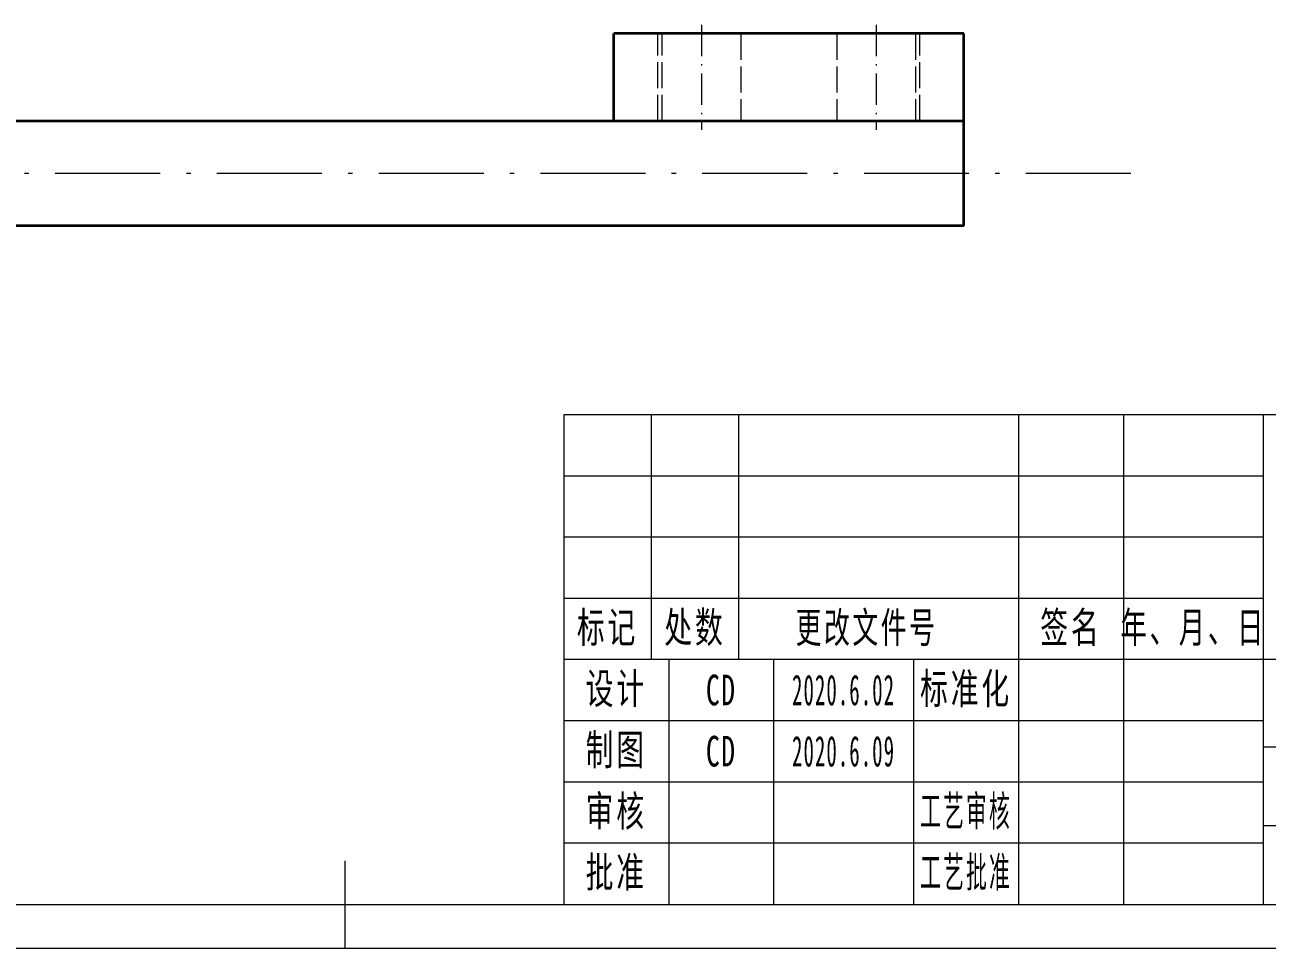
# Model space of a CAD drawing. Header units: millimetres. Extents: x -15766 to 80009, y -9701 to 15159.
# Drawn here: x -8303.1 to -8161, y 11134.1 to 11239.7 of the extents above; entities that cross this region are included whole.
import ezdxf

# ---------------------------------------------------------------- set-up
doc = ezdxf.new("R2010")
doc.units = ezdxf.units.MM
for name, pattern in [('CENTER-HOKUTO_1', [16, 13, -1, 1, -1]), ('DASHDOT', [18.5, 12, -3, 0.5, -3]), ('DASHED', [15, 12, -3]), ('HIDDEN-HOKUTO_1', [2, 1, -1])]:
    doc.linetypes.add(name, pattern=pattern)
for name, color, linetype, lineweight in [('AM_7', 2, 'CENTER-HOKUTO_1', 18), ('AM_HID', 1, 'HIDDEN-HOKUTO_1', 18), ('AM_VIS', 7, 'Continuous', 18), ('CDRAFT0', 7, 'Continuous', 18), ('title_frame', 7, 'Continuous', 18), ('尺寸线层', 3, 'Continuous', 18), ('粗实线层_1', 7, 'Continuous', 15), ('细实线层', 7, 'Continuous', 18)]:
    doc.layers.add(name, color=color, linetype=linetype, lineweight=lineweight)
doc.styles.add('UserTxtStyle1', font='', dxfattribs={"width": 0.618357})
doc.styles.add('UserTxtStyle2', font='', dxfattribs={"width": 0.634692})
doc.styles.add('标准', font='', dxfattribs={"width": 0.667})
doc.styles.get('UserTxtStyle1').set_extended_font_data('宋体')
doc.styles.get('UserTxtStyle2').set_extended_font_data('宋体')
doc.styles.get('标准').set_extended_font_data('宋体')

# ---------------------------------------------------------------- blocks, each defined once
blk = doc.blocks.new('*X3')
at = {"layer": 'CDRAFT0'}
blk.add_line((0, 0), (420, 0), dxfattribs=at)
at = {"layer": '粗实线层_1'}
for p, q in [((210, 0), (210, 10)), ((25, 5), (415, 5))]:
    blk.add_line(p, q, dxfattribs=at)

msp = doc.modelspace()

# ---------------------------------------------------------------- linework, layer by layer
at = {"layer": 'AM_7', "linetype": 'DASHDOT', "lineweight": 13, "ltscale": 0.300015}
for p, q in [((-8225.67739, 11239.70271), (-8225.67739, 11227.7021)), ((-8205.67739, 11239.70271), (-8205.67739, 11227.7021))]:
    msp.add_line(p, q, dxfattribs=at)
at = {"layer": 'AM_7', "linetype": 'DASHDOT', "lineweight": 13}
msp.add_line((-8176.57974, 11222.70265), (-8405.7565, 11222.70262), dxfattribs=at)
at = {"layer": 'AM_HID', "linetype": 'DASHED', "lineweight": 13, "ltscale": 0.25}
for p, q in [((-8230.67739, 11228.70265), (-8230.67739, 11238.70265)), ((-8230.17739, 11228.70265), (-8230.17739, 11238.70265)), ((-8221.17739, 11238.70265), (-8221.17739, 11228.70265)), ((-8210.17739, 11238.70265), (-8210.17739, 11228.70265)), ((-8201.17739, 11238.70265), (-8201.17739, 11228.70265)), ((-8200.67739, 11228.70265), (-8200.67739, 11238.70265))]:
    msp.add_line(p, q, dxfattribs=at)
at = {"layer": 'AM_HID', "linetype": 'DASHED', "lineweight": 13, "ltscale": 0.378955}
msp.add_line((-8195.67739, 11228.70265), (-8210.8356, 11228.70265), dxfattribs=at)
at = {"layer": 'AM_VIS', "lineweight": 35}
for p, q in [((-8195.67739, 11238.70265), (-8235.67739, 11238.70265)), ((-8210.8356, 11228.70265), (-8386.65786, 11228.70262)), ((-8195.67739, 11228.70265), (-8235.67739, 11228.70265)), ((-8195.67739, 11216.70265), (-8386.65786, 11216.70262))]:
    msp.add_line(p, q, dxfattribs=at)
at = {"layer": 'AM_VIS', "lineweight": 35, "ltscale": 0.25}
for p, q in [((-8235.67739, 11228.70265), (-8235.67739, 11238.70265)), ((-8195.67739, 11228.70265), (-8195.67739, 11238.70265))]:
    msp.add_line(p, q, dxfattribs=at)
at = {"layer": 'AM_VIS', "lineweight": 35, "ltscale": 0.15}
for p, q in [((-8195.67739, 11222.70265), (-8195.67739, 11228.70265)), ((-8195.67739, 11216.70265), (-8195.67739, 11222.70265))]:
    msp.add_line(p, q, dxfattribs=at)
at = {"layer": '粗实线层_1'}
for p, q in [((-8061.41827, 11195.10436), (-8241.41827, 11195.10436)), ((-8241.41827, 11195.10436), (-8241.41827, 11139.10436)), ((-8161.41827, 11195.10436), (-8161.41827, 11139.10436)), ((-8111.41827, 11167.10436), (-8241.41827, 11167.10436)), ((-8201.41827, 11167.10436), (-8201.41827, 11139.10436)), ((-8161.41827, 11160.10436), (-8241.41827, 11160.10436)), ((-8161.41827, 11153.10436), (-8241.41827, 11153.10436)), ((-8111.41827, 11148.10436), (-8161.41827, 11148.10436)), ((-8161.41827, 11146.10436), (-8241.41827, 11146.10436))]:
    msp.add_line(p, q, dxfattribs=at)
at = {"layer": '细实线层'}
for p, q in [((-8231.41827, 11195.10436), (-8231.41827, 11167.10436)), ((-8221.41827, 11195.10436), (-8221.41827, 11167.10436)), ((-8189.41827, 11195.10436), (-8189.41827, 11139.10436)), ((-8177.41827, 11195.10436), (-8177.41827, 11139.10436)), ((-8161.41827, 11188.10436), (-8241.41827, 11188.10436)), ((-8161.41827, 11181.10436), (-8241.41827, 11181.10436)), ((-8161.41827, 11174.10436), (-8241.41827, 11174.10436)), ((-8229.41827, 11167.10436), (-8229.41827, 11139.10436)), ((-8217.41827, 11167.10436), (-8217.41827, 11139.10436)), ((-8111.41827, 11157.10436), (-8161.41827, 11157.10436))]:
    msp.add_line(p, q, dxfattribs=at)

# ---------------------------------------------------------------- block references
at = {"layer": 'title_frame'}
msp.add_blockref('*X3', (-8476.41827, 11134.10436), dxfattribs=at)

# ---------------------------------------------------------------- texts
at = {"layer": '尺寸线层', "char_height": 3.5, "attachment_point": 5, "line_spacing_factor": 1.15057}
for s, insert, width, style in [('\\T1.1;标记', (-8236.41827, 11170.60436), 18, '标准'), ('\\T1.1;处数', (-8226.41827, 11170.60436), 18, '标准'), ('\\T1.1;更改文件号', (-8206.78485, 11170.58037), 30, 'UserTxtStyle1'), ('\\T1.1;签名', (-8183.41827, 11170.60436), 22, '标准'), ('\\T1.1;年、月、日', (-8169.41827, 11170.60436), 30, 'UserTxtStyle2'), ('\\T1.1;设计', (-8235.41827, 11163.60436), 22, '标准'), ('{\\T1.1;CD}', (-8223.41827, 11163.60436), 22, '标准'), ('{\\W0.5;\\T1.1;2020.6.02}', (-8209.41827, 11163.60436), 16, '标准'), ('\\T1.1;标准化', (-8195.41827, 11163.60436), 22, '标准'), ('\\T1.1;制图', (-8235.41827, 11156.60436), 22, '标准'), ('{\\T1.1;CD}', (-8223.41827, 11156.60436), 22, '标准'), ('{\\W0.5;\\T1.1;2020.6.09}', (-8209.41827, 11156.60436), 16, '标准'), ('\\T1.1;审核', (-8235.41827, 11149.60436), 22, '标准'), ('{\\W0.5;\\T1.1;工艺审核}', (-8195.41827, 11149.60436), 22, '标准'), ('{\\T1.1;批准}', (-8235.41827, 11142.60436), 22, '标准'), ('{\\W0.5;\\T1.1;工艺批准}', (-8195.41827, 11142.60436), 22, '标准')]:
    msp.add_mtext(s, dxfattribs=dict(at, insert=insert, width=width, style=style))

doc.saveas('drawing.dxf')
